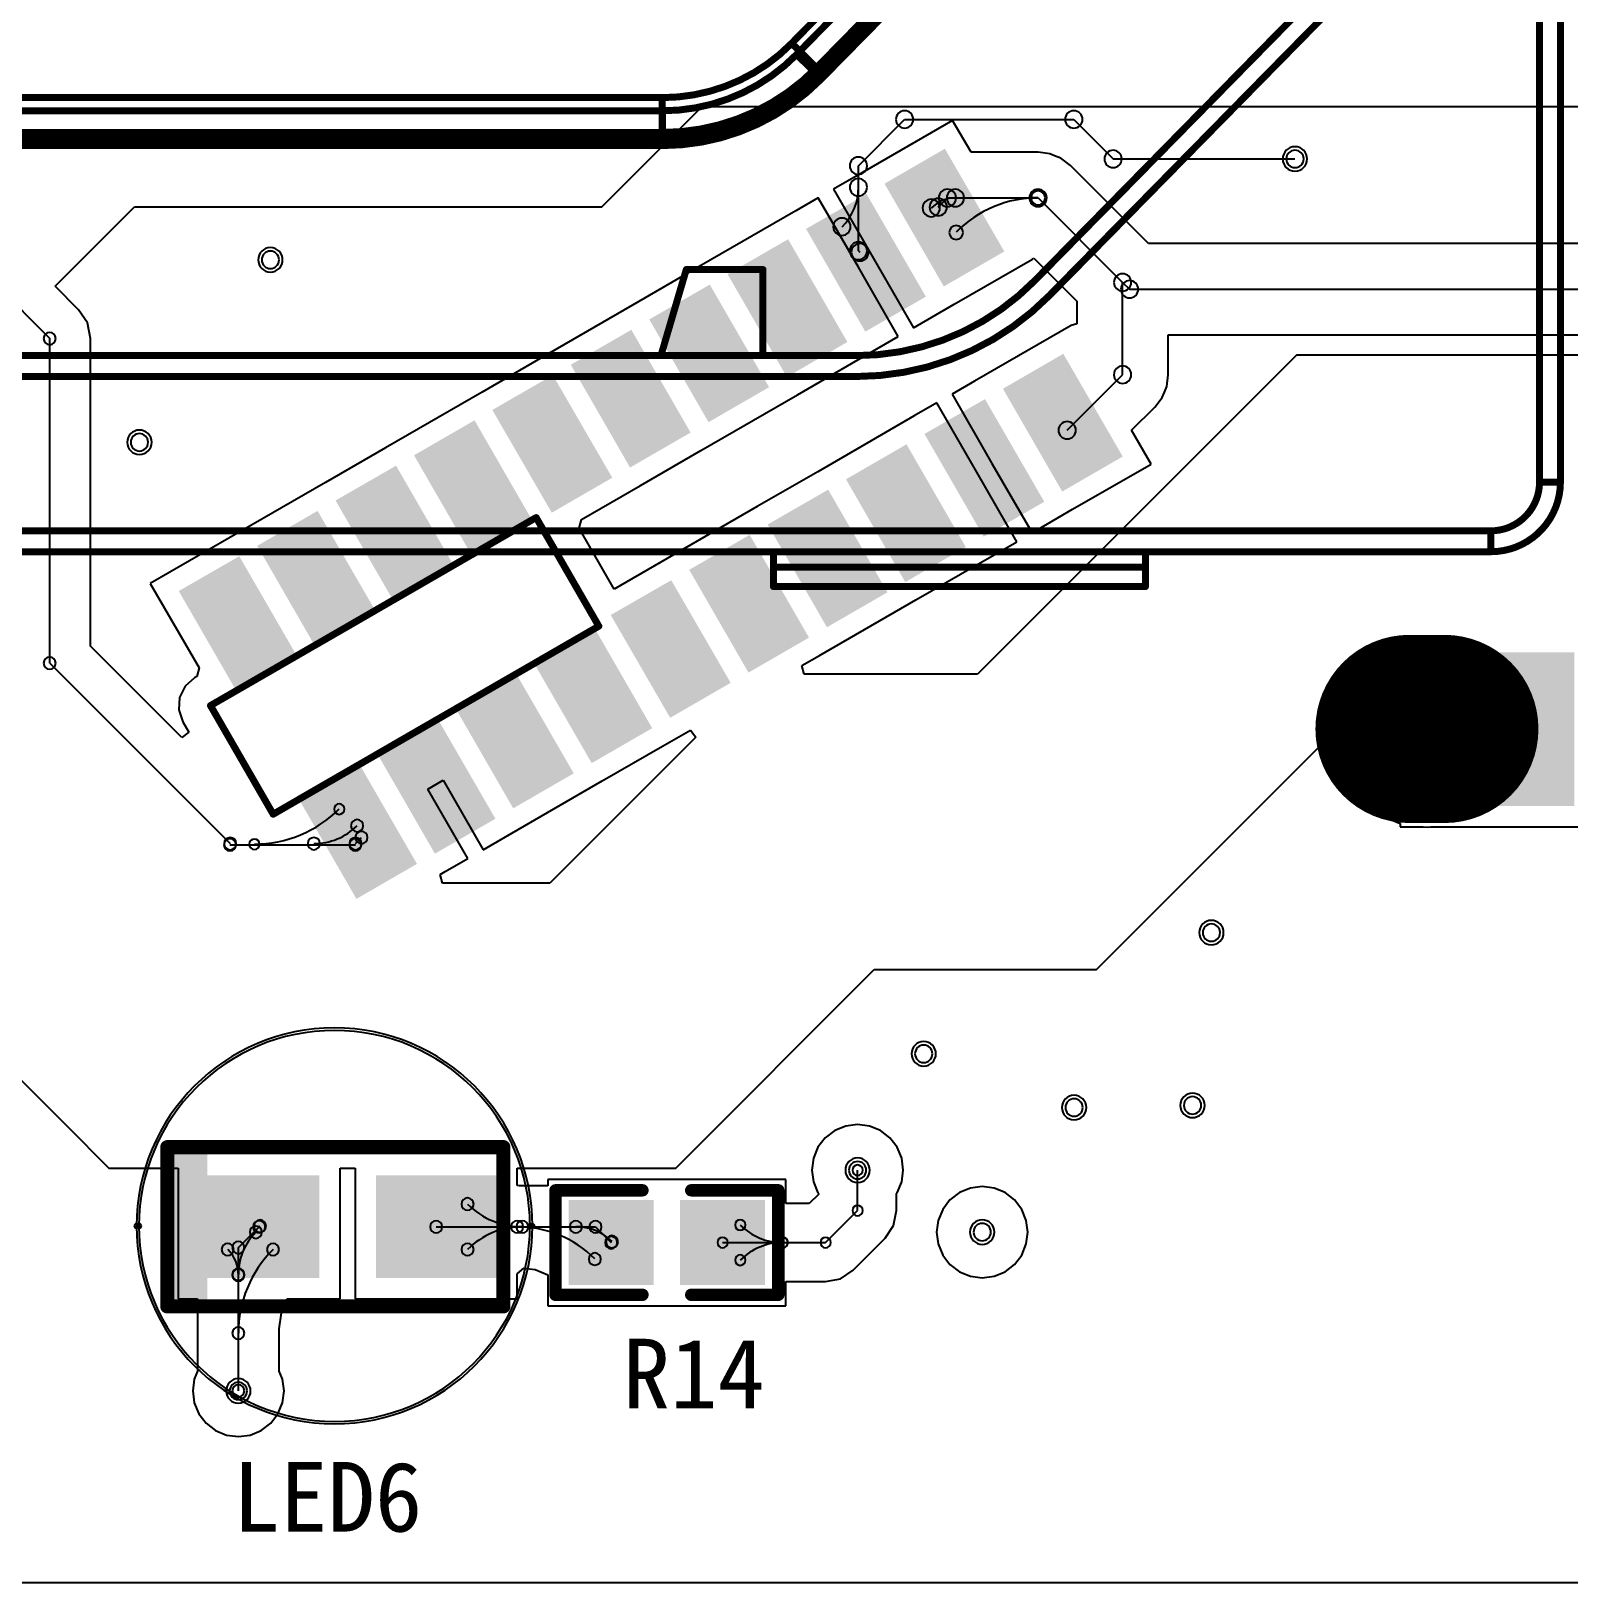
# Model space of a CAD drawing. Header units: inches. Extents: x 32166 to 66782, y 2386 to 7162.
# Drawn here: x 33160.5 to 33259.8, y 3760.5 to 3860.8 of the extents above; entities that cross this region are included whole.
import ezdxf

# ---------------------------------------------------------------- set-up
doc = ezdxf.new("R2010")
doc.units = ezdxf.units.IN
doc.header["$LTSCALE"] = 0.64311
doc.header["$MEASUREMENT"] = 0
for name, color, linetype in [('KEEPOUTLAYER', 6, 'CONTINUOUS'), ('MULTILAYER', 9, 'CONTINUOUS'), ('TOPLAYER', 1, 'CONTINUOUS'), ('TOPOVERLAY', 2, 'CONTINUOUS'), ('TOPPASTE', 8, 'CONTINUOUS'), ('TOPSOLDER', 216, 'CONTINUOUS')]:
    doc.layers.add(name, color=color, linetype=linetype)
doc.styles.get("Standard").update_dxf_attribs({"font": 'txt', "width": 0.8})

msp = doc.modelspace()

# ---------------------------------------------------------------- linework, layer by layer
at = {"layer": 'KEEPOUTLAYER', "const_width": 0.45}
for points in [[(33172.05, 3817.17), (33193.09, 3829.32)], [(33193.09, 3829.32), (33197.14, 3822.3)], [(33176.1, 3810.15), (33197.14, 3822.3)], [(33172.05, 3817.17), (33176.1, 3810.15)]]:
    msp.add_lwpolyline(points, dxfattribs=at)
at = {"layer": 'KEEPOUTLAYER', "const_width": 0.225}
for points in [[(33193.03, 3829.41, 1), (33193.15, 3829.22, 1)], [(33193.03, 3829.41, 1), (33193.15, 3829.22, 1)], [(33197.08, 3822.4, 1), (33197.2, 3822.2, 1)], [(33197.08, 3822.4, 1), (33197.2, 3822.2, 1)], [(33171.99, 3817.26, 1), (33172.1, 3817.07, 1)], [(33171.99, 3817.26, 1), (33172.1, 3817.07, 1)], [(33176.04, 3810.25, 1), (33176.15, 3810.05, 1)], [(33176.04, 3810.25, 1), (33176.15, 3810.05, 1)]]:
    msp.add_lwpolyline(points, format="xyb", close=True, dxfattribs=at)
at = {"layer": 'MULTILAYER', "const_width": 2.7}
msp.add_lwpolyline([(33252, 3815.66, 1), (33249.3, 3815.66, 1)], format="xyb", close=True, dxfattribs=at)
at = {"layer": 'MULTILAYER'}
for centre, start, end in [((33242.12, 3852.49), 0, 180), ((33242.12, 3852.49), 180, 0), ((33175.92, 3845.97), 0, 180), ((33175.92, 3845.97), 180, 0), ((33167.46, 3834.18), 0, 180), ((33167.46, 3834.18), 180, 0), ((33236.72, 3802.5), 0, 180), ((33236.72, 3802.5), 180, 0), ((33218.13, 3794.67), 0, 180), ((33218.13, 3794.67), 180, 0), ((33227.85, 3791.2), 0, 180), ((33235.5, 3791.34), 0, 180), ((33235.5, 3791.34), 180, 0), ((33227.85, 3791.2), 180, 0), ((33213.86, 3787.15), 0, 180), ((33213.86, 3787.15), 180, 0), ((33221.91, 3783.15), 0, 180), ((33221.91, 3783.15), 180, 0), ((33173.85, 3772.89), 0, 180), ((33173.85, 3772.89), 180, 0)]:
    msp.add_arc(centre, 0.562, start, end, dxfattribs=at)
for points in [[(33222.71, 3846.68), (33219.34, 3852.53), (33219.59, 3844.88), (33216.22, 3850.73)], [(33217.65, 3843.75), (33214.27, 3849.6), (33214.53, 3841.95), (33211.15, 3847.8)], [(33212.58, 3840.83), (33209.2, 3846.68), (33209.46, 3839.03), (33206.09, 3844.88)], [(33207.51, 3837.9), (33204.14, 3843.75), (33204.4, 3836.1), (33201.02, 3841.95)], [(33202.45, 3834.98), (33199.07, 3840.83), (33199.33, 3833.18), (33195.95, 3839.03)], [(33230.36, 3833.43), (33226.99, 3839.27), (33227.24, 3831.63), (33223.87, 3837.47)], [(33197.38, 3832.05), (33194.01, 3837.9), (33194.26, 3830.25), (33190.89, 3836.1)], [(33225.3, 3830.5), (33221.92, 3836.35), (33222.18, 3828.7), (33218.8, 3834.55)], [(33192.31, 3829.13), (33188.94, 3834.98), (33189.2, 3827.33), (33185.82, 3833.18)], [(33220.23, 3827.58), (33216.85, 3833.42), (33217.11, 3825.78), (33213.74, 3831.62)], [(33187.25, 3826.2), (33183.87, 3832.05), (33184.13, 3824.4), (33180.76, 3830.25)], [(33215.16, 3824.65), (33211.79, 3830.5), (33212.05, 3822.85), (33208.67, 3828.7)], [(33182.18, 3823.28), (33178.81, 3829.13), (33179.06, 3821.48), (33175.69, 3827.33)], [(33210.1, 3821.73), (33206.72, 3827.57), (33206.98, 3819.93), (33203.6, 3825.77)], [(33177.12, 3820.35), (33173.74, 3826.2), (33174, 3818.55), (33170.62, 3824.4)], [(33205.03, 3818.8), (33201.66, 3824.65), (33201.91, 3817), (33198.54, 3822.85)], [(33199.96, 3815.88), (33196.59, 3821.72), (33196.85, 3814.08), (33193.47, 3819.92)], [(33194.9, 3812.95), (33191.52, 3818.8), (33191.78, 3811.15), (33188.41, 3817)], [(33189.83, 3810.03), (33186.46, 3815.87), (33186.71, 3808.23), (33183.34, 3814.07)], [(33184.77, 3807.1), (33181.39, 3812.95), (33181.65, 3805.3), (33178.27, 3811.15)]]:
    msp.add_solid(points, dxfattribs=at)
at = {"layer": 'TOPLAYER'}
for p, q in [((33137.12, 3865.42), (33161.66, 3840.88)), ((33197.34, 3849.39), (33203.82, 3855.87)), ((33203.82, 3855.87), (33315.06, 3855.87)), ((33220, 3854.98), (33213.76, 3851.38)), ((33213.91, 3852.05), (33216.9, 3855.04)), ((33216.9, 3855.04), (33227.83, 3855.04)), ((33221.19, 3852.92), (33220, 3854.98)), ((33227.83, 3855.04), (33230.37, 3852.49)), ((33225.52, 3852.92), (33221.19, 3852.92)), ((33226.28, 3852.82), (33225.52, 3852.92)), ((33226.58, 3852.7), (33226.28, 3852.82)), ((33227, 3852.53), (33226.58, 3852.7)), ((33227.61, 3852.06), (33227, 3852.53)), ((33230.37, 3852.49), (33242.12, 3852.49)), ((33213.91, 3846.55), (33213.91, 3852.05)), ((33232.65, 3847.02), (33227.61, 3852.06)), ((33213.76, 3851.38), (33212.31, 3850.54)), ((33212.31, 3850.54), (33214.89, 3846.06)), ((33213.76, 3851.38), (33213.76, 3851.38)), ((33213.76, 3851.38), (33213.76, 3851.38)), ((33211.32, 3849.97), (33209.86, 3849.13)), ((33213.91, 3845.49), (33211.32, 3849.97)), ((33219.07, 3849.38), (33219.66, 3849.97)), ((33219.66, 3849.97), (33225.52, 3849.97)), ((33225.52, 3849.97), (33230.98, 3844.51)), ((33162.02, 3844.26), (33167.15, 3849.39)), ((33167.15, 3849.39), (33197.34, 3849.39)), ((33209.86, 3849.13), (33203.63, 3845.53)), ((33209.86, 3849.13), (33209.86, 3849.13)), ((33213.91, 3846.55), (33214.01, 3846.46)), ((33365.42, 3847.02), (33232.65, 3847.02)), ((33203.63, 3845.53), (33199.73, 3843.28)), ((33203.63, 3845.53), (33203.63, 3845.53)), ((33203.63, 3845.53), (33203.63, 3845.53)), ((33216.49, 3841.01), (33213.91, 3845.49)), ((33213.91, 3845.49), (33213.91, 3845.49)), ((33214.89, 3846.06), (33214.89, 3846.06)), ((33214.89, 3846.06), (33217.48, 3841.58)), ((33220.1, 3843.1), (33225.17, 3846.02)), ((33225.17, 3846.02), (33225.24, 3846.08)), ((33225.17, 3846.02), (33225.17, 3846.02)), ((33225.17, 3846.02), (33225.17, 3846.02)), ((33225.24, 3846.08), (33228.03, 3843.29)), ((33230.98, 3838.55), (33230.98, 3844.51)), ((33230.98, 3844.51), (33231.43, 3844.07)), ((33163.52, 3842.75), (33162.02, 3844.26)), ((33231.43, 3844.07), (33379.71, 3844.07)), ((33164.1, 3841.89), (33163.52, 3842.75)), ((33163.52, 3842.75), (33163.52, 3842.75)), ((33199.73, 3843.28), (33193.5, 3839.68)), ((33199.73, 3843.28), (33199.73, 3843.28)), ((33217.48, 3841.58), (33220.1, 3843.1)), ((33220.1, 3843.1), (33220.1, 3843.1)), ((33220.1, 3843.1), (33220.1, 3843.1)), ((33228.03, 3843.29), (33228.03, 3841.84)), ((33164.3, 3840.88), (33164.1, 3841.89)), ((33227.65, 3841.73), (33221.41, 3838.13)), ((33228.03, 3841.84), (33227.65, 3841.73)), ((33227.65, 3841.73), (33227.65, 3841.73)), ((33227.65, 3841.73), (33227.65, 3841.73)), ((33161.66, 3819.91), (33161.66, 3840.88)), ((33164.3, 3821.01), (33164.3, 3840.88)), ((33213.87, 3839.5), (33216.49, 3841.01)), ((33233.93, 3838.55), (33233.93, 3841.12)), ((33233.93, 3841.12), (33378.27, 3841.12)), ((33193.5, 3839.68), (33189.6, 3837.43)), ((33193.5, 3839.68), (33193.5, 3839.68)), ((33193.5, 3839.68), (33193.5, 3839.68)), ((33209.97, 3837.25), (33213.87, 3839.5)), ((33213.87, 3839.5), (33213.87, 3839.5)), ((33242.21, 3839.8), (33241.4, 3838.99)), ((33378.09, 3839.8), (33242.21, 3839.8)), ((33241.4, 3838.99), (33221.6, 3819.19)), ((33227.4, 3834.96), (33230.98, 3838.55)), ((33233.83, 3837.79), (33233.93, 3838.55)), ((33189.6, 3837.43), (33183.36, 3833.83)), ((33189.6, 3837.43), (33189.6, 3837.43)), ((33221.41, 3838.13), (33219.96, 3837.29)), ((33221.41, 3838.13), (33221.41, 3838.13)), ((33221.41, 3838.13), (33221.41, 3838.13)), ((33233.54, 3837.08), (33233.68, 3837.43)), ((33233.68, 3837.43), (33233.83, 3837.79)), ((33203.74, 3833.65), (33209.97, 3837.25)), ((33209.97, 3837.25), (33209.97, 3837.25)), ((33209.97, 3837.25), (33209.97, 3837.25)), ((33218.97, 3836.72), (33217.51, 3835.88)), ((33221.56, 3832.24), (33218.97, 3836.72)), ((33219.96, 3837.29), (33222.54, 3832.81)), ((33231.56, 3834.96), (33233.07, 3836.46)), ((33233.07, 3836.46), (33233.54, 3837.08)), ((33217.51, 3835.88), (33211.28, 3832.28)), ((33217.51, 3835.88), (33217.51, 3835.88)), ((33232.82, 3832.77), (33231.56, 3834.96)), ((33183.36, 3833.83), (33179.47, 3831.58)), ((33183.36, 3833.83), (33183.36, 3833.83)), ((33183.36, 3833.83), (33183.36, 3833.83)), ((33199.84, 3831.4), (33203.74, 3833.65)), ((33203.74, 3833.65), (33203.74, 3833.65)), ((33222.54, 3832.81), (33222.54, 3832.81)), ((33222.54, 3832.81), (33225.13, 3828.33)), ((33227.75, 3829.85), (33232.82, 3832.77)), ((33179.47, 3831.58), (33173.23, 3827.98)), ((33179.47, 3831.58), (33179.47, 3831.58)), ((33196.02, 3829.19), (33199.84, 3831.4)), ((33199.84, 3831.4), (33199.84, 3831.4)), ((33199.84, 3831.4), (33199.84, 3831.4)), ((33211.28, 3832.28), (33207.38, 3830.03)), ((33211.28, 3832.28), (33211.28, 3832.28)), ((33211.28, 3832.28), (33211.28, 3832.28)), ((33224.14, 3827.76), (33221.56, 3832.24)), ((33221.56, 3832.24), (33221.56, 3832.24)), ((33207.38, 3830.03), (33201.15, 3826.43)), ((33207.38, 3830.03), (33207.38, 3830.03)), ((33225.13, 3828.33), (33227.75, 3829.85)), ((33227.75, 3829.85), (33227.75, 3829.85)), ((33227.75, 3829.85), (33227.75, 3829.85)), ((33195.87, 3828.64), (33196.02, 3829.19)), ((33198.14, 3824.7), (33195.87, 3828.64)), ((33173.23, 3827.98), (33168.16, 3825.06)), ((33173.23, 3827.98), (33173.23, 3827.98)), ((33173.23, 3827.98), (33173.23, 3827.98)), ((33221.52, 3826.25), (33224.14, 3827.76)), ((33201.15, 3826.43), (33198.14, 3824.7)), ((33201.15, 3826.43), (33201.15, 3826.43)), ((33201.15, 3826.43), (33201.15, 3826.43)), ((33217.62, 3824), (33221.52, 3826.25)), ((33221.52, 3826.25), (33221.52, 3826.25)), ((33168.16, 3825.06), (33171.32, 3819.6)), ((33211.39, 3820.4), (33217.62, 3824)), ((33217.62, 3824), (33217.62, 3824)), ((33217.62, 3824), (33217.62, 3824)), ((33170.2, 3815.11), (33164.3, 3821.01)), ((33210.26, 3819.75), (33211.39, 3820.4)), ((33211.39, 3820.4), (33211.39, 3820.4)), ((33133.29, 3819.48), (33162.74, 3790.03)), ((33161.66, 3819.91), (33173.32, 3808.25)), ((33171.32, 3819.6), (33171.17, 3819.05)), ((33210.41, 3819.19), (33210.26, 3819.75)), ((33170.41, 3818.42), (33170.05, 3817.7)), ((33171.01, 3818.96), (33170.41, 3818.42)), ((33171.17, 3819.05), (33171.01, 3818.96)), ((33221.6, 3819.19), (33210.41, 3819.19)), ((33170.05, 3817.7), (33170, 3816.9)), ((33170, 3816.9), (33170.26, 3816.13)), ((33170.65, 3815.45), (33170.2, 3815.11)), ((33170.26, 3816.13), (33170.65, 3815.45)), ((33201.25, 3814.55), (33203.06, 3815.59)), ((33203.06, 3815.59), (33203.41, 3815.13)), ((33250.62, 3815.64), (33250.65, 3815.66)), ((33203.28, 3815.01), (33193.97, 3805.69)), ((33197.36, 3812.3), (33201.25, 3814.55)), ((33201.25, 3814.55), (33201.25, 3814.55)), ((33203.41, 3815.13), (33203.28, 3815.01)), ((33229.29, 3800.11), (33243.9, 3814.72)), ((33243.9, 3814.72), (33244.44, 3814.54)), ((33244.44, 3814.54), (33244.51, 3814.02)), ((33244.51, 3814.02), (33245.14, 3812.48)), ((33186.09, 3811.77), (33187.08, 3812.34)), ((33187.08, 3812.34), (33189.67, 3807.86)), ((33245.14, 3812.48), (33246.15, 3811.17)), ((33188.68, 3807.28), (33186.09, 3811.77)), ((33191.12, 3808.7), (33197.36, 3812.3)), ((33197.36, 3812.3), (33197.36, 3812.3)), ((33197.36, 3812.3), (33197.36, 3812.3)), ((33246.15, 3811.17), (33247.47, 3810.16)), ((33247.47, 3810.16), (33248.91, 3809.56)), ((33248.91, 3809.56), (33248.91, 3809.34)), ((33248.91, 3809.34), (33250.4, 3809.34)), ((33250.4, 3809.34), (33250.65, 3809.31)), ((33250.65, 3809.31), (33250.9, 3809.34)), ((33250.9, 3809.34), (33261.51, 3809.34)), ((33181.42, 3808.25), (33181.8, 3808.64)), ((33189.67, 3807.86), (33191.12, 3808.7)), ((33191.12, 3808.7), (33191.12, 3808.7)), ((33173.31, 3808.17), (33181.41, 3808.17)), ((33186.88, 3806.25), (33187.22, 3806.45)), ((33187.22, 3806.45), (33188.68, 3807.28)), ((33187.22, 3806.45), (33187.22, 3806.45)), ((33187.22, 3806.45), (33187.22, 3806.45)), ((33187.03, 3805.69), (33186.88, 3806.25)), ((33193.97, 3805.69), (33187.03, 3805.69)), ((33202.11, 3787.29), (33214.94, 3800.11)), ((33214.94, 3800.11), (33229.29, 3800.11)), ((33162.74, 3790.03), (33165.48, 3787.29)), ((33212.38, 3789.71), (33211.77, 3789.24)), ((33213.09, 3790), (33212.38, 3789.71)), ((33213.86, 3790.1), (33213.09, 3790)), ((33214.62, 3790), (33213.86, 3790.1)), ((33215.33, 3789.71), (33214.62, 3790)), ((33215.94, 3789.24), (33215.33, 3789.71)), ((33211.3, 3788.63), (33211.01, 3787.92)), ((33211.77, 3789.24), (33211.3, 3788.63)), ((33216.41, 3788.63), (33215.94, 3789.24)), ((33216.71, 3787.92), (33216.41, 3788.63)), ((33165.48, 3787.29), (33169.97, 3787.29)), ((33169.97, 3787.29), (33169.97, 3778.84)), ((33180.43, 3778.84), (33180.43, 3787.29)), ((33180.43, 3787.29), (33181.4, 3787.29)), ((33181.4, 3787.29), (33181.4, 3778.84)), ((33191.86, 3786.16), (33191.86, 3787.29)), ((33191.86, 3787.29), (33202.11, 3787.29)), ((33211.01, 3787.92), (33210.91, 3787.15)), ((33216.81, 3787.15), (33216.71, 3787.92)), ((33209.22, 3786.56), (33193.85, 3786.56)), ((33193.85, 3786.56), (33193.85, 3786.13)), ((33209.22, 3785), (33209.22, 3786.56)), ((33210.91, 3787.15), (33211.01, 3786.39)), ((33211.01, 3786.39), (33211.3, 3785.68)), ((33213.86, 3784.54), (33213.86, 3787.15)), ((33216.41, 3785.68), (33216.71, 3786.39)), ((33216.71, 3786.39), (33216.81, 3787.15)), ((33192, 3786.13), (33191.86, 3786.16)), ((33193.85, 3786.13), (33192, 3786.13)), ((33211.33, 3785.59), (33210.74, 3785)), ((33211.3, 3785.68), (33211.33, 3785.64)), ((33211.33, 3785.64), (33211.33, 3785.59)), ((33216.38, 3785.64), (33216.41, 3785.68)), ((33216.38, 3784.54), (33216.38, 3785.64)), ((33220.44, 3785.7), (33219.83, 3785.24)), ((33221.15, 3786), (33220.44, 3785.7)), ((33221.91, 3786.1), (33221.15, 3786)), ((33222.68, 3786), (33221.91, 3786.1)), ((33223.39, 3785.7), (33222.68, 3786)), ((33224, 3785.24), (33223.39, 3785.7)), ((33210.74, 3785), (33209.22, 3785)), ((33211.79, 3782.47), (33213.86, 3784.54)), ((33216.19, 3783.58), (33216.38, 3784.54)), ((33219.36, 3784.62), (33219.06, 3783.91)), ((33219.83, 3785.24), (33219.36, 3784.62)), ((33224.47, 3784.62), (33224, 3785.24)), ((33224.76, 3783.91), (33224.47, 3784.62)), ((33173.85, 3782.15), (33175.2, 3783.49)), ((33175.2, 3783.49), (33175.25, 3783.54)), ((33186.63, 3783.49), (33196.92, 3783.49)), ((33196.92, 3783.49), (33197.94, 3782.47)), ((33215.64, 3782.76), (33216.19, 3783.58)), ((33219.06, 3783.91), (33218.96, 3783.15)), ((33224.86, 3783.15), (33224.76, 3783.91)), ((33205.14, 3782.47), (33211.79, 3782.47)), ((33213.57, 3780.69), (33215.64, 3782.76)), ((33218.96, 3783.15), (33219.06, 3782.39)), ((33219.06, 3782.39), (33219.36, 3781.67)), ((33224.47, 3781.67), (33224.76, 3782.39)), ((33224.76, 3782.39), (33224.86, 3783.15)), ((33173.85, 3772.89), (33173.85, 3782.15)), ((33219.36, 3781.67), (33219.83, 3781.06)), ((33224, 3781.06), (33224.47, 3781.67)), ((33191.86, 3780.45), (33192.29, 3780.83)), ((33191.86, 3778.84), (33191.86, 3780.45)), ((33192.29, 3780.83), (33193.02, 3780.73)), ((33193.02, 3780.73), (33193.85, 3780.39)), ((33193.85, 3780.39), (33193.85, 3778.39)), ((33212.75, 3780.14), (33213.57, 3780.69)), ((33219.83, 3781.06), (33220.44, 3780.59)), ((33220.44, 3780.59), (33221.15, 3780.3)), ((33221.15, 3780.3), (33221.91, 3780.2)), ((33221.91, 3780.2), (33222.68, 3780.3)), ((33222.68, 3780.3), (33223.39, 3780.59)), ((33223.39, 3780.59), (33224, 3781.06)), ((33209.22, 3778.39), (33209.22, 3779.95)), ((33209.22, 3779.95), (33211.79, 3779.95)), ((33211.79, 3779.95), (33212.75, 3780.14)), ((33169.97, 3778.84), (33171.21, 3778.84)), ((33171.21, 3778.84), (33171.21, 3774.16)), ((33176.63, 3777.93), (33177, 3778.84)), ((33177, 3778.84), (33180.43, 3778.84)), ((33181.4, 3778.84), (33191.86, 3778.84)), ((33193.85, 3778.39), (33209.22, 3778.39)), ((33176.49, 3776.9), (33176.63, 3777.93)), ((33176.49, 3774.16), (33176.49, 3776.9)), ((33171, 3773.65), (33170.9, 3772.89)), ((33171.21, 3774.16), (33171, 3773.65)), ((33176.7, 3773.65), (33176.49, 3774.16)), ((33176.8, 3772.89), (33176.7, 3773.65)), ((33170.9, 3772.89), (33171, 3772.13)), ((33176.7, 3772.13), (33176.8, 3772.89)), ((33171, 3772.13), (33171.3, 3771.41)), ((33171.3, 3771.41), (33171.77, 3770.8)), ((33175.94, 3770.8), (33176.41, 3771.41)), ((33176.41, 3771.41), (33176.7, 3772.13)), ((33171.77, 3770.8), (33172.38, 3770.33)), ((33172.38, 3770.33), (33173.09, 3770.04)), ((33174.62, 3770.04), (33175.33, 3770.33)), ((33175.33, 3770.33), (33175.94, 3770.8)), ((33173.09, 3770.04), (33173.85, 3769.94)), ((33173.85, 3769.94), (33174.62, 3770.04)), ((33264.63, 3760.48), (33143.49, 3760.48))]:
    msp.add_line(p, q, dxfattribs=at)
at = {"layer": 'TOPLAYER', "const_width": 11.25}
msp.add_lwpolyline([(33249.52, 3815.66), (33251.77, 3815.66)], dxfattribs=at)
at = {"layer": 'TOPLAYER', "const_width": 5.63}
for points in [[(33252.33, 3815.66, 1), (33246.71, 3815.66, 1)], [(33254.58, 3815.66, 1), (33248.96, 3815.66, 1)]]:
    msp.add_lwpolyline(points, format="xyb", close=True, dxfattribs=at)
at = {"layer": 'TOPLAYER'}
for centre, radius, start, end in [((33216.9, 3855.04), 0.562, 0, 180), ((33216.9, 3855.04), 0.562, 0, 180), ((33227.83, 3855.04), 0.562, 0, 180), ((33227.83, 3855.04), 0.562, 0, 180), ((33216.9, 3855.04), 0.562, 180, 0), ((33216.9, 3855.04), 0.562, 180, 0), ((33227.83, 3855.04), 0.562, 180, 0), ((33227.83, 3855.04), 0.562, 180, 0), ((33213.91, 3852.05), 0.562, 0, 180), ((33213.91, 3852.05), 0.562, 0, 180), ((33230.37, 3852.49), 0.562, 0, 180), ((33230.37, 3852.49), 0.562, 0, 180), ((33230.37, 3852.49), 0.562, 180, 0), ((33230.37, 3852.49), 0.562, 180, 0), ((33242.12, 3852.49), 0.562, 0, 180), ((33242.12, 3852.49), 0.562, 0, 180), ((33242.12, 3852.49), 0.562, 180, 0), ((33242.12, 3852.49), 0.562, 180, 0), ((33213.91, 3852.05), 0.562, 180, 0), ((33213.91, 3852.05), 0.562, 180, 0), ((33210.3, 3850.66), 3.62, 315.0001, 0.0001), ((33213.91, 3850.66), 0.562, 0, 180), ((33213.91, 3850.66), 0.562, 180, 0), ((33219.66, 3849.97), 0.562, 0, 180), ((33219.66, 3849.97), 0.562, 0, 180), ((33220.18, 3849.97), 0.562, 0, 180), ((33220.18, 3849.97), 0.562, 0, 180), ((33225.52, 3849.97), 0.562, 0, 180), ((33225.52, 3849.97), 0.562, 0, 180), ((33225.52, 3849.97), 0.45, 0, 180), ((33218.62, 3849.32), 0.562, 0, 180), ((33218.62, 3849.32), 0.562, 0, 180), ((33219.07, 3849.38), 0.562, 0, 180), ((33220.18, 3847.79), 2.18, 89.9999, 135.6779), ((33220.18, 3847.79), 2.18, 89.9999, 135.6779), ((33219.66, 3849.97), 0.562, 180, 0), ((33219.66, 3849.97), 0.562, 180, 0), ((33220.18, 3849.97), 0.562, 180, 0), ((33220.18, 3849.97), 0.562, 180, 0), ((33225.52, 3842.58), 7.4, 90, 135.678), ((33225.52, 3849.97), 0.562, 180, 0), ((33225.52, 3849.97), 0.562, 180, 0), ((33225.52, 3849.97), 0.45, 180, 0), ((33212.85, 3848.11), 0.562, 0, 180), ((33218.62, 3849.32), 0.562, 180, 0), ((33218.62, 3849.32), 0.562, 180, 0), ((33219.07, 3849.38), 0.562, 180, 0), ((33212.85, 3848.11), 0.562, 180, 0), ((33220.23, 3847.74), 0.45, 0, 180), ((33220.23, 3847.74), 0.45, 180, 0), ((33175.92, 3845.97), 0.562, 0, 180), ((33213.91, 3846.55), 0.562, 0, 180), ((33213.91, 3846.55), 0.562, 0, 180), ((33213.91, 3846.55), 0.562, 180, 0), ((33213.91, 3846.55), 0.562, 180, 0), ((33214.01, 3846.46), 0.562, 0, 180), ((33214.01, 3846.46), 0.562, 180, 0), ((33175.92, 3845.97), 0.562, 180, 0), ((33230.98, 3844.51), 0.562, 0, 180), ((33230.98, 3844.51), 0.562, 0, 180), ((33230.98, 3844.51), 0.562, 0, 180), ((33230.98, 3844.51), 0.562, 180, 0), ((33230.98, 3844.51), 0.562, 180, 0), ((33230.98, 3844.51), 0.562, 180, 0), ((33231.43, 3844.07), 0.562, 0, 180), ((33231.43, 3844.07), 0.562, 0, 180), ((33231.43, 3844.07), 0.562, 180, 0), ((33231.43, 3844.07), 0.562, 180, 0), ((33161.66, 3840.88), 0.394, 0, 180), ((33161.66, 3840.88), 0.394, 0, 180), ((33161.66, 3840.88), 0.394, 180, 0), ((33161.66, 3840.88), 0.394, 180, 0), ((33230.98, 3838.55), 0.562, 0, 180), ((33230.98, 3838.55), 0.562, 0, 180), ((33230.98, 3838.55), 0.562, 180, 0), ((33230.98, 3838.55), 0.562, 180, 0), ((33227.4, 3834.96), 0.562, 0, 180), ((33167.46, 3834.18), 0.562, 0, 180), ((33227.4, 3834.96), 0.562, 180, 0), ((33167.46, 3834.18), 0.562, 180, 0), ((33161.66, 3819.91), 0.394, 0, 180), ((33161.66, 3819.91), 0.394, 0, 180), ((33161.66, 3819.91), 0.394, 180, 0), ((33161.66, 3819.91), 0.394, 180, 0), ((33250.62, 3815.64), 0.394, 0, 180), ((33250.62, 3815.64), 0.394, 180, 0), ((33250.65, 3815.66), 0.394, 0, 180), ((33250.65, 3815.66), 0.394, 180, 0), ((33174.89, 3815.97), 7.75, 270, 315), ((33180.37, 3810.48), 0.337, 0, 180), ((33180.37, 3810.48), 0.337, 180, 0), ((33178.73, 3812.2), 3.95, 270.0001, 315.0001), ((33178.73, 3812.2), 3.95, 270.0001, 315.0001), ((33181.52, 3809.41), 0.394, 0, 180), ((33181.52, 3809.41), 0.394, 0, 180), ((33181.52, 3809.41), 0.394, 180, 0), ((33181.52, 3809.41), 0.394, 180, 0), ((33173.32, 3808.25), 0.394, 0, 180), ((33173.31, 3808.17), 0.394, 0, 180), ((33174.89, 3808.21), 0.337, 0, 180), ((33178.73, 3808.25), 0.394, 0, 180), ((33178.73, 3808.25), 0.394, 0, 180), ((33181.42, 3808.25), 0.394, 0, 180), ((33181.41, 3808.17), 0.394, 0, 180), ((33181.8, 3808.64), 0.394, 0, 180), ((33181.8, 3808.64), 0.394, 180, 0), ((33173.32, 3808.25), 0.394, 180, 0), ((33173.31, 3808.17), 0.394, 180, 0), ((33174.89, 3808.21), 0.337, 180, 0), ((33178.73, 3808.25), 0.394, 180, 0), ((33178.73, 3808.25), 0.394, 180, 0), ((33181.42, 3808.25), 0.394, 180, 0), ((33181.41, 3808.17), 0.394, 180, 0), ((33236.72, 3802.5), 0.562, 0, 180), ((33236.72, 3802.5), 0.562, 180, 0), ((33218.13, 3794.67), 0.562, 0, 180), ((33218.13, 3794.67), 0.562, 180, 0), ((33227.85, 3791.2), 0.562, 0, 180), ((33235.5, 3791.34), 0.562, 0, 180), ((33235.5, 3791.34), 0.562, 180, 0), ((33227.85, 3791.2), 0.562, 180, 0), ((33213.86, 3787.15), 0.562, 0, 180), ((33213.86, 3787.15), 0.337, 0, 180), ((33213.86, 3787.15), 0.562, 180, 0), ((33213.86, 3787.15), 0.337, 180, 0), ((33188.66, 3784.96), 0.394, 0, 180), ((33188.66, 3784.96), 0.394, 0, 180), ((33188.66, 3784.96), 0.394, 0, 180), ((33188.66, 3784.96), 0.394, 180, 0), ((33188.66, 3784.96), 0.394, 180, 0), ((33188.66, 3784.96), 0.394, 180, 0), ((33192.2, 3788.49), 5, 225, 270), ((33192.2, 3788.49), 5, 225, 270), ((33192.2, 3788.49), 5, 225, 270), ((33213.86, 3784.54), 0.337, 0, 180), ((33213.86, 3784.54), 0.337, 0, 180), ((33213.86, 3784.54), 0.337, 180, 0), ((33213.86, 3784.54), 0.337, 180, 0), ((33174.98, 3783.14), 0.394, 0, 180), ((33174.98, 3783.14), 0.394, 0, 180), ((33175.2, 3783.49), 0.394, 0, 180), ((33175.2, 3783.49), 0.394, 0, 180), ((33175.2, 3783.49), 0.394, 180, 0), ((33175.2, 3783.49), 0.394, 180, 0), ((33175.25, 3783.54), 0.394, 0, 180), ((33175.25, 3783.54), 0.394, 180, 0), ((33186.63, 3783.49), 0.394, 0, 180), ((33186.63, 3783.49), 0.394, 180, 0), ((33192.2, 3778.5), 5, 90, 135), ((33192.2, 3778.5), 5, 90, 135), ((33192.2, 3778.5), 5, 90, 135), ((33191.86, 3783.49), 0.394, 0, 180), ((33191.86, 3783.49), 0.394, 0, 180), ((33191.86, 3783.49), 0.394, 0, 180), ((33191.86, 3783.49), 0.394, 180, 0), ((33191.86, 3783.49), 0.394, 180, 0), ((33191.86, 3783.49), 0.394, 180, 0), ((33192.2, 3783.49), 0.394, 0, 180), ((33192.2, 3783.49), 0.394, 0, 180), ((33192.2, 3783.49), 0.394, 0, 180), ((33192.2, 3783.49), 0.394, 0, 180), ((33192.2, 3783.49), 0.394, 0, 180), ((33192.2, 3783.49), 0.394, 0, 180), ((33192.2, 3783.49), 0.394, 180, 0), ((33192.2, 3783.49), 0.394, 180, 0), ((33192.2, 3783.49), 0.394, 180, 0), ((33192.2, 3783.49), 0.394, 180, 0), ((33192.2, 3783.49), 0.394, 180, 0), ((33192.2, 3783.49), 0.394, 180, 0), ((33191.86, 3776.4), 7.1, 45, 90), ((33191.86, 3776.4), 7.1, 45, 90), ((33191.86, 3776.4), 7.1, 45, 90), ((33195.66, 3783.49), 0.394, 0, 180), ((33195.66, 3783.49), 0.394, 0, 180), ((33195.66, 3783.49), 0.394, 0, 180), ((33195.66, 3783.49), 0.394, 180, 0), ((33195.66, 3783.49), 0.394, 180, 0), ((33195.66, 3783.49), 0.394, 180, 0), ((33195.66, 3780.2), 3.3, 45, 90), ((33195.66, 3780.2), 3.3, 45, 90), ((33195.66, 3780.2), 3.3, 45, 90), ((33196.92, 3783.49), 0.394, 0, 180), ((33196.92, 3783.49), 0.394, 0, 180), ((33196.92, 3783.49), 0.394, 180, 0), ((33196.92, 3783.49), 0.394, 180, 0), ((33206.28, 3783.61), 0.337, 0, 180), ((33206.28, 3783.61), 0.337, 0, 180), ((33206.28, 3783.61), 0.337, 0, 180), ((33206.28, 3783.61), 0.337, 180, 0), ((33206.28, 3783.61), 0.337, 180, 0), ((33206.28, 3783.61), 0.337, 180, 0), ((33209.03, 3786.36), 3.89, 225, 270), ((33209.03, 3786.36), 3.89, 225, 270), ((33209.03, 3786.36), 3.89, 225, 270), ((33221.91, 3783.15), 0.562, 0, 180), ((33173.16, 3782.03), 0.394, 0, 180), ((33173.16, 3782.03), 0.394, 0, 180), ((33173.85, 3782.15), 0.394, 0, 180), ((33173.85, 3782.15), 0.394, 0, 180), ((33177.7, 3780.42), 3.85, 135.0001, 180.0001), ((33177.7, 3780.42), 3.85, 135.0001, 180.0001), ((33174.98, 3783.14), 0.394, 180, 0), ((33174.98, 3783.14), 0.394, 180, 0), ((33176.09, 3782.03), 0.394, 0, 180), ((33176.09, 3782.03), 0.394, 0, 180), ((33188.66, 3782.03), 0.394, 0, 180), ((33188.66, 3782.03), 0.394, 0, 180), ((33188.66, 3782.03), 0.394, 0, 180), ((33197.94, 3782.47), 0.394, 0, 180), ((33197.94, 3782.47), 0.394, 180, 0), ((33197.99, 3782.53), 0.394, 0, 180), ((33197.99, 3782.53), 0.394, 0, 180), ((33197.99, 3782.53), 0.394, 0, 180), ((33197.99, 3782.53), 0.394, 180, 0), ((33197.99, 3782.53), 0.394, 180, 0), ((33197.99, 3782.53), 0.394, 180, 0), ((33205.14, 3782.47), 0.337, 0, 180), ((33205.14, 3782.47), 0.337, 180, 0), ((33209.03, 3778.59), 3.89, 90, 135), ((33209.03, 3778.59), 3.89, 90, 135), ((33209.03, 3778.59), 3.89, 90, 135), ((33209.03, 3782.47), 0.337, 0, 180), ((33209.03, 3782.47), 0.337, 0, 180), ((33209.03, 3782.47), 0.337, 0, 180), ((33209.03, 3782.47), 0.337, 0, 180), ((33209.03, 3782.47), 0.337, 0, 180), ((33209.03, 3782.47), 0.337, 0, 180), ((33209.03, 3782.47), 0.337, 180, 0), ((33209.03, 3782.47), 0.337, 180, 0), ((33209.03, 3782.47), 0.337, 180, 0), ((33209.03, 3782.47), 0.337, 180, 0), ((33209.03, 3782.47), 0.337, 180, 0), ((33209.03, 3782.47), 0.337, 180, 0), ((33211.79, 3782.47), 0.337, 0, 180), ((33211.79, 3782.47), 0.337, 0, 180), ((33211.79, 3782.47), 0.337, 180, 0), ((33211.79, 3782.47), 0.337, 180, 0), ((33221.91, 3783.15), 0.562, 180, 0), ((33173.16, 3782.03), 0.394, 180, 0), ((33173.16, 3782.03), 0.394, 180, 0), ((33171.51, 3780.37), 2.35, 359.9999, 44.9999), ((33171.51, 3780.37), 2.35, 359.9999, 44.9999), ((33173.85, 3782.15), 0.394, 180, 0), ((33173.85, 3782.15), 0.394, 180, 0), ((33181.5, 3776.62), 7.65, 135, 180), ((33181.5, 3776.62), 7.65, 135, 180), ((33176.09, 3782.03), 0.394, 180, 0), ((33176.09, 3782.03), 0.394, 180, 0), ((33188.66, 3782.03), 0.394, 180, 0), ((33188.66, 3782.03), 0.394, 180, 0), ((33188.66, 3782.03), 0.394, 180, 0), ((33196.88, 3781.41), 0.394, 0, 180), ((33196.88, 3781.41), 0.394, 0, 180), ((33196.88, 3781.41), 0.394, 0, 180), ((33196.88, 3781.41), 0.394, 180, 0), ((33196.88, 3781.41), 0.394, 180, 0), ((33196.88, 3781.41), 0.394, 180, 0), ((33206.28, 3781.34), 0.337, 0, 180), ((33206.28, 3781.34), 0.337, 0, 180), ((33206.28, 3781.34), 0.337, 0, 180), ((33206.28, 3781.34), 0.337, 180, 0), ((33206.28, 3781.34), 0.337, 180, 0), ((33206.28, 3781.34), 0.337, 180, 0), ((33173.85, 3780.42), 0.394, 0, 180), ((33173.85, 3780.42), 0.394, 0, 180), ((33173.85, 3780.37), 0.394, 0, 180), ((33173.85, 3780.37), 0.394, 0, 180), ((33173.85, 3780.42), 0.394, 180, 0), ((33173.85, 3780.42), 0.394, 180, 0), ((33173.85, 3780.37), 0.394, 180, 0), ((33173.85, 3780.37), 0.394, 180, 0), ((33173.85, 3776.62), 0.394, 0, 180), ((33173.85, 3776.62), 0.394, 0, 180), ((33173.85, 3776.62), 0.394, 180, 0), ((33173.85, 3776.62), 0.394, 180, 0), ((33173.85, 3772.89), 0.562, 0, 180), ((33173.85, 3772.89), 0.394, 0, 180), ((33173.85, 3772.89), 0.562, 180, 0), ((33173.85, 3772.89), 0.394, 180, 0)]:
    msp.add_arc(centre, radius, start, end, dxfattribs=at)
for points in [[(33222.71, 3846.68), (33219.34, 3852.53), (33219.59, 3844.88), (33216.22, 3850.73)], [(33217.65, 3843.75), (33214.27, 3849.6), (33214.53, 3841.95), (33211.15, 3847.8)], [(33212.58, 3840.83), (33209.2, 3846.68), (33209.46, 3839.03), (33206.09, 3844.88)], [(33207.51, 3837.9), (33204.14, 3843.75), (33204.4, 3836.1), (33201.02, 3841.95)], [(33202.45, 3834.98), (33199.07, 3840.83), (33199.33, 3833.18), (33195.95, 3839.03)], [(33230.36, 3833.43), (33226.99, 3839.27), (33227.24, 3831.63), (33223.87, 3837.47)], [(33197.38, 3832.05), (33194.01, 3837.9), (33194.26, 3830.25), (33190.89, 3836.1)], [(33225.3, 3830.5), (33221.92, 3836.35), (33222.18, 3828.7), (33218.8, 3834.55)], [(33192.31, 3829.13), (33188.94, 3834.98), (33189.2, 3827.33), (33185.82, 3833.18)], [(33220.23, 3827.58), (33216.85, 3833.42), (33217.11, 3825.78), (33213.74, 3831.62)], [(33187.25, 3826.2), (33183.87, 3832.05), (33184.13, 3824.4), (33180.76, 3830.25)], [(33215.16, 3824.65), (33211.79, 3830.5), (33212.05, 3822.85), (33208.67, 3828.7)], [(33182.18, 3823.28), (33178.81, 3829.13), (33179.06, 3821.48), (33175.69, 3827.33)], [(33210.1, 3821.73), (33206.72, 3827.57), (33206.98, 3819.93), (33203.6, 3825.77)], [(33177.12, 3820.35), (33173.74, 3826.2), (33174, 3818.55), (33170.62, 3824.4)], [(33205.03, 3818.8), (33201.66, 3824.65), (33201.91, 3817), (33198.54, 3822.85)], [(33199.96, 3815.88), (33196.59, 3821.72), (33196.85, 3814.08), (33193.47, 3819.92)], [(33259.71, 3811.14), (33259.71, 3820.14), (33250.71, 3811.14), (33250.71, 3820.14)], [(33194.9, 3812.95), (33191.52, 3818.8), (33191.78, 3811.15), (33188.41, 3817)], [(33189.83, 3810.03), (33186.46, 3815.87), (33186.71, 3808.23), (33183.34, 3814.07)], [(33184.77, 3807.1), (33181.39, 3812.95), (33181.65, 3805.3), (33178.27, 3811.15)], [(33178.63, 3786.35), (33171.77, 3786.35), (33178.63, 3780.64), (33171.77, 3780.64)], [(33190.06, 3786.35), (33183.2, 3786.35), (33190.06, 3780.64), (33183.2, 3780.64)], [(33195.65, 3780.19), (33200.22, 3780.19), (33195.65, 3784.76), (33200.22, 3784.76)], [(33202.85, 3780.19), (33207.42, 3780.19), (33202.85, 3784.76), (33207.42, 3784.76)]]:
    msp.add_solid(points, dxfattribs=at)
at = {"layer": 'TOPOVERLAY'}
for points, const_width in [([(33257.92, 3831.61), (33257.92, 3946.36)], 0.45), ([(33259.27, 3831.61), (33259.27, 3946.36)], 0.45), ([(33209.6, 3859.96), (33225.67, 3876.31)], 0.45), ([(33209.92, 3859.24), (33225.97, 3875.57)], 0.45), ([(33211.2, 3858.38), (33227.27, 3874.73)], 0.45), ([(33211.51, 3858.08), (33227.58, 3874.44)], 0.45), ([(33211.52, 3857.66), (33227.58, 3873.99)], 0.45), ([(33225.3, 3844.62), (33242.86, 3862.49)], 0.45), ([(33226.26, 3843.67), (33243.83, 3861.55)], 0.45), ([(33209.6, 3859.96), (33211.51, 3858.08)], 0.45), ([(33209.92, 3859.24), (33211.52, 3857.66)], 0.45), ([(33159.35, 3856.45), (33201.24, 3856.45)], 0.45), ([(33201.24, 3853.78), (33201.24, 3856.45)], 0.45), ([(33159.33, 3855.6), (33201.25, 3855.6)], 0.45), ([(33201.25, 3853.35), (33201.25, 3855.6)], 0.45), ([(33159.33, 3853.35), (33201.25, 3853.35)], 0.45), ([(33159.35, 3854.2), (33201.24, 3854.2)], 0.45), ([(33159.35, 3853.78), (33201.24, 3853.78)], 0.45), ([(33201.17, 3839.84), (33202.79, 3845.34)], 0.45), ([(33202.79, 3845.34), (33207.74, 3845.34)], 0.45), ([(33207.74, 3839.84), (33207.74, 3845.34)], 0.45), ([(33146.83, 3839.78), (33213.76, 3839.78)], 0.45), ([(33146.83, 3838.43), (33213.76, 3838.43)], 0.45), ([(33257.92, 3831.61), (33259.27, 3831.61)], 0.45), ([(33105.82, 3828.46), (33254.77, 3828.46)], 0.45), ([(33254.77, 3827.11), (33254.77, 3828.46)], 0.45), ([(33105.82, 3827.11), (33254.77, 3827.11)], 0.45), ([(33208.42, 3824.86), (33208.42, 3827.11)], 0.45), ([(33232.47, 3826.12), (33232.47, 3827.11)], 0.45), ([(33208.42, 3826.12), (33232.47, 3826.12)], 0.45), ([(33232.46, 3824.86), (33232.46, 3826.12)], 0.45), ([(33208.42, 3824.86), (33232.46, 3824.86)], 0.45), ([(33169.26, 3778.35), (33169.26, 3788.64)], 0.914), ([(33169.26, 3788.64), (33177.83, 3788.64)], 0.914), ([(33177.83, 3788.64), (33182.4, 3788.64)], 0.914), ([(33182.4, 3788.64), (33190.97, 3788.64)], 0.914), ([(33190.97, 3778.35), (33190.97, 3788.64)], 0.914), ([(33199.96, 3785.85), (33194.34, 3785.85)], 0.8), ([(33194.34, 3785.85), (33194.34, 3779.1)], 0.8), ([(33208.74, 3785.85), (33203.11, 3785.85)], 0.8), ([(33208.74, 3785.85), (33208.74, 3779.1)], 0.8), ([(33199.96, 3779.1), (33194.34, 3779.1)], 0.8), ([(33208.74, 3779.1), (33203.11, 3779.1)], 0.8), ([(33169.26, 3778.35), (33177.83, 3778.35)], 0.914), ([(33177.83, 3778.35), (33182.4, 3778.35)], 0.914), ([(33182.4, 3778.35), (33190.97, 3778.35)], 0.914)]:
    msp.add_lwpolyline(points, dxfattribs=dict(at, const_width=const_width))
at = {"layer": 'TOPOVERLAY', "const_width": 0.45}
for points in [[(33209.6, 3859.96, -0.201181), (33201.24, 3856.45)], [(33209.92, 3859.24, -0.201181), (33201.25, 3855.6)], [(33211.2, 3858.38, -0.201181), (33201.24, 3854.2)], [(33211.51, 3858.08, -0.201181), (33201.24, 3853.78)], [(33211.52, 3857.66, -0.201181), (33201.25, 3853.35)], [(33225.3, 3844.62, -0.201181), (33213.76, 3839.78)], [(33226.26, 3843.67, -0.201181), (33213.76, 3838.43)], [(33257.92, 3831.61, -0.414214), (33254.77, 3828.46)], [(33259.27, 3831.61, -0.414214), (33254.77, 3827.11)]]:
    msp.add_lwpolyline(points, format="xyb", dxfattribs=at)
at = {"layer": 'TOPOVERLAY'}
for points, const_width in [([(33209.49, 3859.96, 1), (33209.71, 3859.96, 1)], 0.225), ([(33209.49, 3859.96, 1), (33209.71, 3859.96, 1)], 0.225), ([(33209.49, 3859.96, 1), (33209.71, 3859.96, 1)], 0.225), ([(33209.81, 3859.24, 1), (33210.03, 3859.24, 1)], 0.225), ([(33209.81, 3859.24, 1), (33210.03, 3859.24, 1)], 0.225), ([(33209.81, 3859.24, 1), (33210.03, 3859.24, 1)], 0.225), ([(33211.09, 3858.38, 1), (33211.32, 3858.38, 1)], 0.225), ([(33211.09, 3858.38, 1), (33211.32, 3858.38, 1)], 0.225), ([(33211.39, 3858.08, 1), (33211.62, 3858.08, 1)], 0.225), ([(33211.39, 3858.08, 1), (33211.62, 3858.08, 1)], 0.225), ([(33211.39, 3858.08, 1), (33211.62, 3858.08, 1)], 0.225), ([(33211.41, 3857.66, 1), (33211.64, 3857.66, 1)], 0.225), ([(33211.41, 3857.66, 1), (33211.64, 3857.66, 1)], 0.225), ([(33211.41, 3857.66, 1), (33211.64, 3857.66, 1)], 0.225), ([(33201.12, 3856.45, 1), (33201.35, 3856.45, 1)], 0.225), ([(33201.12, 3856.45, 1), (33201.35, 3856.45, 1)], 0.225), ([(33201.12, 3856.45, 1), (33201.35, 3856.45, 1)], 0.225), ([(33201.14, 3855.6, 1), (33201.37, 3855.6, 1)], 0.225), ([(33201.14, 3855.6, 1), (33201.37, 3855.6, 1)], 0.225), ([(33201.14, 3855.6, 1), (33201.37, 3855.6, 1)], 0.225), ([(33201.12, 3854.2, 1), (33201.35, 3854.2, 1)], 0.225), ([(33201.12, 3854.2, 1), (33201.35, 3854.2, 1)], 0.225), ([(33201.12, 3853.78, 1), (33201.35, 3853.78, 1)], 0.225), ([(33201.12, 3853.78, 1), (33201.35, 3853.78, 1)], 0.225), ([(33201.12, 3853.78, 1), (33201.35, 3853.78, 1)], 0.225), ([(33201.14, 3853.35, 1), (33201.37, 3853.35, 1)], 0.225), ([(33201.14, 3853.35, 1), (33201.37, 3853.35, 1)], 0.225), ([(33201.14, 3853.35, 1), (33201.37, 3853.35, 1)], 0.225), ([(33202.68, 3845.34, 1), (33202.91, 3845.34, 1)], 0.225), ([(33202.68, 3845.34, 1), (33202.91, 3845.34, 1)], 0.225), ([(33207.63, 3845.34, 1), (33207.86, 3845.34, 1)], 0.225), ([(33207.63, 3845.34, 1), (33207.86, 3845.34, 1)], 0.225), ([(33225.19, 3844.62, 1), (33225.41, 3844.62, 1)], 0.225), ([(33225.19, 3844.62, 1), (33225.41, 3844.62, 1)], 0.225), ([(33226.15, 3843.67, 1), (33226.37, 3843.67, 1)], 0.225), ([(33226.15, 3843.67, 1), (33226.37, 3843.67, 1)], 0.225), ([(33201.05, 3839.84, 1), (33201.28, 3839.84, 1)], 0.225), ([(33207.63, 3839.84, 1), (33207.86, 3839.84, 1)], 0.225), ([(33213.65, 3839.78, 1), (33213.87, 3839.78, 1)], 0.225), ([(33213.65, 3839.78, 1), (33213.87, 3839.78, 1)], 0.225), ([(33213.65, 3838.43, 1), (33213.87, 3838.43, 1)], 0.225), ([(33213.65, 3838.43, 1), (33213.87, 3838.43, 1)], 0.225), ([(33257.81, 3831.61, 1), (33258.03, 3831.61, 1)], 0.225), ([(33257.81, 3831.61, 1), (33258.03, 3831.61, 1)], 0.225), ([(33257.81, 3831.61, 1), (33258.03, 3831.61, 1)], 0.225), ([(33259.16, 3831.61, 1), (33259.38, 3831.61, 1)], 0.225), ([(33259.16, 3831.61, 1), (33259.38, 3831.61, 1)], 0.225), ([(33259.16, 3831.61, 1), (33259.38, 3831.61, 1)], 0.225), ([(33254.66, 3828.46, 1), (33254.88, 3828.46, 1)], 0.225), ([(33254.66, 3828.46, 1), (33254.88, 3828.46, 1)], 0.225), ([(33254.66, 3828.46, 1), (33254.88, 3828.46, 1)], 0.225), ([(33208.31, 3827.11, 1), (33208.53, 3827.11, 1)], 0.225), ([(33232.35, 3827.11, 1), (33232.58, 3827.11, 1)], 0.225), ([(33254.66, 3827.11, 1), (33254.88, 3827.11, 1)], 0.225), ([(33254.66, 3827.11, 1), (33254.88, 3827.11, 1)], 0.225), ([(33254.66, 3827.11, 1), (33254.88, 3827.11, 1)], 0.225), ([(33208.31, 3826.12, 1), (33208.53, 3826.12, 1)], 0.225), ([(33232.35, 3826.12, 1), (33232.58, 3826.12, 1)], 0.225), ([(33232.35, 3826.12, 1), (33232.57, 3826.12, 1)], 0.225), ([(33232.35, 3826.12, 1), (33232.58, 3826.12, 1)], 0.225), ([(33208.31, 3824.86, 1), (33208.53, 3824.86, 1)], 0.225), ([(33208.31, 3824.86, 1), (33208.53, 3824.86, 1)], 0.225), ([(33232.35, 3824.86, 1), (33232.57, 3824.86, 1)], 0.225), ([(33232.35, 3824.86, 1), (33232.57, 3824.86, 1)], 0.225), ([(33169.03, 3788.64, 1), (33169.48, 3788.64, 1)], 0.457), ([(33169.03, 3788.64, 1), (33169.48, 3788.64, 1)], 0.457), ([(33177.6, 3788.64, 1), (33178.06, 3788.64, 1)], 0.457), ([(33177.6, 3788.64, 1), (33178.06, 3788.64, 1)], 0.457), ([(33182.17, 3788.64, 1), (33182.63, 3788.64, 1)], 0.457), ([(33182.17, 3788.64, 1), (33182.63, 3788.64, 1)], 0.457), ([(33190.74, 3788.64, 1), (33191.2, 3788.64, 1)], 0.457), ([(33190.74, 3788.64, 1), (33191.2, 3788.64, 1)], 0.457), ([(33194.34, 3786.05, 1), (33194.34, 3785.65, 1)], 0.4), ([(33194.34, 3786.05, 1), (33194.34, 3785.65, 1)], 0.4), ([(33199.96, 3786.05, 1), (33199.96, 3785.65, 1)], 0.4), ([(33203.11, 3786.05, 1), (33203.11, 3785.65, 1)], 0.4), ([(33208.74, 3786.05, 1), (33208.74, 3785.65, 1)], 0.4), ([(33208.74, 3786.05, 1), (33208.74, 3785.65, 1)], 0.4), ([(33194.34, 3779.3, 1), (33194.34, 3778.9, 1)], 0.4), ([(33194.34, 3779.3, 1), (33194.34, 3778.9, 1)], 0.4), ([(33199.96, 3779.3, 1), (33199.96, 3778.9, 1)], 0.4), ([(33203.11, 3779.3, 1), (33203.11, 3778.9, 1)], 0.4), ([(33208.74, 3779.3, 1), (33208.74, 3778.9, 1)], 0.4), ([(33208.74, 3779.3, 1), (33208.74, 3778.9, 1)], 0.4), ([(33169.03, 3778.35, 1), (33169.48, 3778.35, 1)], 0.457), ([(33169.03, 3778.35, 1), (33169.48, 3778.35, 1)], 0.457), ([(33177.6, 3778.35, 1), (33178.06, 3778.35, 1)], 0.457), ([(33177.6, 3778.35, 1), (33178.06, 3778.35, 1)], 0.457), ([(33182.17, 3778.35, 1), (33182.63, 3778.35, 1)], 0.457), ([(33182.17, 3778.35, 1), (33182.63, 3778.35, 1)], 0.457), ([(33190.74, 3778.35, 1), (33191.2, 3778.35, 1)], 0.457), ([(33190.74, 3778.35, 1), (33191.2, 3778.35, 1)], 0.457)]:
    msp.add_lwpolyline(points, format="xyb", close=True, dxfattribs=dict(at, const_width=const_width))
for centre, radius, start, end in [((33180.06, 3783.55), 12.79, 0, 180), ((33180.06, 3783.55), 12.63, 0, 180), ((33167.27, 3783.55), 0.143, 0, 180), ((33167.27, 3783.55), 0.143, 180, 0), ((33180.06, 3783.55), 12.79, 180, 0), ((33167.44, 3783.55), 0.143, 0, 180), ((33167.44, 3783.55), 0.143, 180, 0), ((33180.06, 3783.55), 12.63, 180, 0), ((33192.69, 3783.55), 0.143, 0, 180), ((33192.69, 3783.55), 0.143, 180, 0), ((33192.85, 3783.55), 0.143, 0, 180), ((33192.85, 3783.55), 0.143, 180, 0)]:
    msp.add_arc(centre, radius, start, end, dxfattribs=at)
msp.add_solid([(33169.32, 3778.35), (33171.84, 3778.35), (33169.32, 3788.64), (33171.84, 3788.64)], dxfattribs=at)
at = {"layer": 'TOPPASTE'}
for points in [[(33259.71, 3811.14), (33259.71, 3820.14), (33250.71, 3811.14), (33250.71, 3820.14)], [(33178.63, 3786.35), (33171.77, 3786.35), (33178.63, 3780.64), (33171.77, 3780.64)], [(33190.06, 3786.35), (33183.2, 3786.35), (33190.06, 3780.64), (33183.2, 3780.64)], [(33195.65, 3780.19), (33200.22, 3780.19), (33195.65, 3784.76), (33200.22, 3784.76)], [(33202.85, 3780.19), (33207.42, 3780.19), (33202.85, 3784.76), (33207.42, 3784.76)]]:
    msp.add_solid(points, dxfattribs=at)
at = {"layer": 'TOPSOLDER', "const_width": 12.16}
msp.add_lwpolyline([(33249.52, 3815.66), (33251.77, 3815.66)], dxfattribs=at)
at = {"layer": 'TOPSOLDER', "const_width": 6.08}
for points in [[(33252.56, 3815.66, 1), (33246.48, 3815.66, 1)], [(33254.81, 3815.66, 1), (33248.73, 3815.66, 1)]]:
    msp.add_lwpolyline(points, format="xyb", close=True, dxfattribs=at)
at = {"layer": 'TOPSOLDER'}
for centre, start, end in [((33242.12, 3852.49), 0, 180), ((33242.12, 3852.49), 180, 0), ((33175.92, 3845.97), 0, 180), ((33175.92, 3845.97), 180, 0), ((33167.46, 3834.18), 0, 180), ((33167.46, 3834.18), 180, 0), ((33236.72, 3802.5), 0, 180), ((33236.72, 3802.5), 180, 0), ((33218.13, 3794.67), 0, 180), ((33218.13, 3794.67), 180, 0), ((33227.85, 3791.2), 0, 180), ((33235.5, 3791.34), 0, 180), ((33235.5, 3791.34), 180, 0), ((33227.85, 3791.2), 180, 0), ((33213.86, 3787.15), 0, 180), ((33213.86, 3787.15), 180, 0), ((33221.91, 3783.15), 0, 180), ((33221.91, 3783.15), 180, 0), ((33173.85, 3772.89), 0, 180), ((33173.85, 3772.89), 180, 0)]:
    msp.add_arc(centre, 0.791, start, end, dxfattribs=at)
for points in [[(33223.34, 3846.51), (33219.5, 3853.15), (33219.43, 3844.25), (33215.6, 3850.89)], [(33218.27, 3843.59), (33214.44, 3850.22), (33214.36, 3841.33), (33210.53, 3847.97)], [(33213.2, 3840.66), (33209.37, 3847.3), (33209.29, 3838.4), (33205.46, 3845.04)], [(33208.14, 3837.74), (33204.31, 3844.37), (33204.23, 3835.48), (33200.4, 3842.12)], [(33203.07, 3834.81), (33199.24, 3841.45), (33199.16, 3832.55), (33195.33, 3839.19)], [(33230.99, 3833.26), (33227.15, 3839.9), (33227.08, 3831), (33223.25, 3837.64)], [(33198.01, 3831.89), (33194.17, 3838.52), (33194.1, 3829.63), (33190.26, 3836.27)], [(33225.92, 3830.34), (33222.09, 3836.97), (33222.01, 3828.08), (33218.18, 3834.72)], [(33192.94, 3828.96), (33189.11, 3835.6), (33189.03, 3826.7), (33185.2, 3833.34)], [(33220.85, 3827.41), (33217.02, 3834.05), (33216.94, 3825.15), (33213.11, 3831.79)], [(33187.87, 3826.04), (33184.04, 3832.67), (33183.96, 3823.78), (33180.13, 3830.42)], [(33215.79, 3824.49), (33211.96, 3831.12), (33211.88, 3822.23), (33208.05, 3828.87)], [(33182.81, 3823.11), (33178.97, 3829.75), (33178.9, 3820.85), (33175.07, 3827.49)], [(33210.72, 3821.56), (33206.89, 3828.2), (33206.81, 3819.3), (33202.98, 3825.94)], [(33177.74, 3820.19), (33173.91, 3826.82), (33173.83, 3817.93), (33170, 3824.57)], [(33205.66, 3818.64), (33201.82, 3825.27), (33201.75, 3816.38), (33197.91, 3823.02)], [(33200.59, 3815.71), (33196.76, 3822.35), (33196.68, 3813.45), (33192.85, 3820.09)], [(33260.17, 3810.68), (33260.17, 3820.6), (33250.26, 3810.68), (33250.26, 3820.6)], [(33195.52, 3812.79), (33191.69, 3819.42), (33191.61, 3810.53), (33187.78, 3817.17)], [(33190.46, 3809.86), (33186.62, 3816.5), (33186.55, 3807.6), (33182.72, 3814.24)], [(33185.39, 3806.94), (33181.56, 3813.57), (33181.48, 3804.68), (33177.65, 3811.32)], [(33179.09, 3786.81), (33171.31, 3786.81), (33179.09, 3780.18), (33171.31, 3780.18)], [(33190.52, 3786.81), (33182.74, 3786.81), (33190.52, 3780.18), (33182.74, 3780.18)], [(33195.19, 3779.73), (33200.68, 3779.73), (33195.19, 3785.22), (33200.68, 3785.22)], [(33202.39, 3779.73), (33207.88, 3779.73), (33202.39, 3785.22), (33207.88, 3785.22)]]:
    msp.add_solid(points, dxfattribs=at)

# ---------------------------------------------------------------- texts
at = {"layer": 'TOPOVERLAY'}
for s, p in [('R14', (33198.69, 3771.76)), ('LED6', (33173.49, 3763.8))]:
    msp.add_text(s, height=4.5, rotation=360, dxfattribs=at).set_placement(p)

doc.saveas('drawing.dxf')
